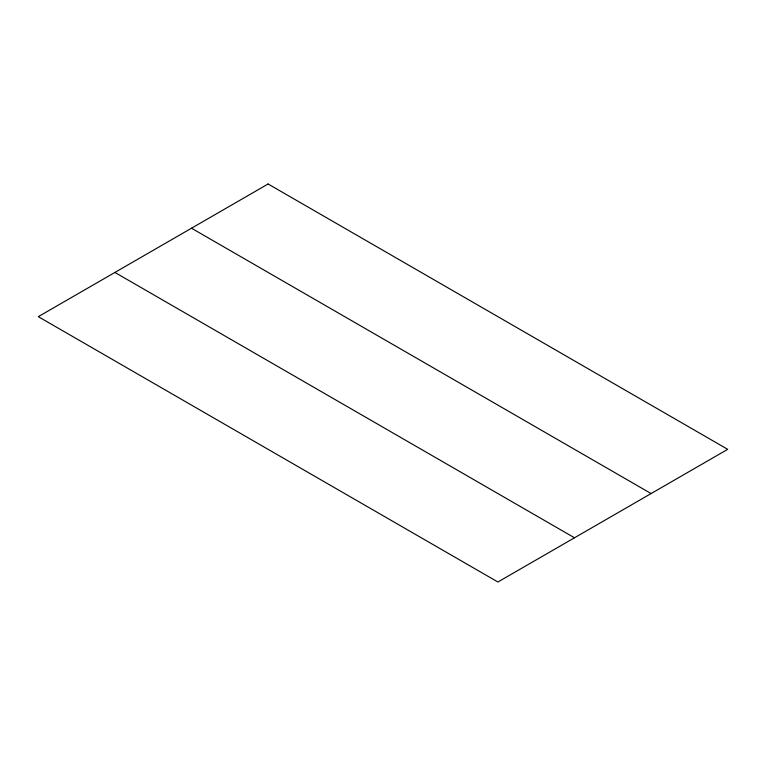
<?xml version="1.0" encoding="UTF-8"?>
<svg xmlns="http://www.w3.org/2000/svg" width="766" height="766" viewBox="0 0 766 766"><rect width="100%" height="100%" fill="white"/><g stroke="black" fill="none" stroke-linecap="round" stroke-linejoin="round"><path stroke-width="1.15" d="M191.5 228.211L651.1 493.563M114.9 272.437L574.5 537.789M268.1 183.993L38.3 316.664L497.9 582.007L727.7 449.336L268.1 183.993"/></g></svg>
